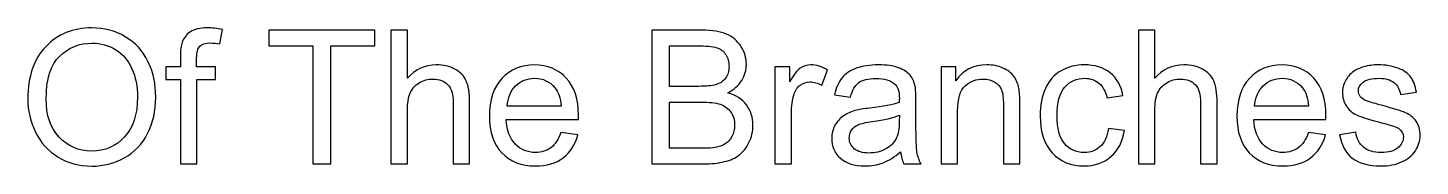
# Model space of a CAD drawing. Header units: centimetres. Extents: x -208 to 206, y -104 to 104.
# Drawn here: x 90.09 to 120.13, y -60.87 to -57.89 of the extents above; entities that cross this region are included whole.
import ezdxf

# ---------------------------------------------------------------- set-up
doc = ezdxf.new("R2010")
doc.units = ezdxf.units.CM
doc.header["$MEASUREMENT"] = 0
doc.layers.add('#Layer 1', color=7, linetype='Continuous')

msp = doc.modelspace()

# ---------------------------------------------------------------- linework, layer by layer
at = {"layer": '#Layer 1', "color": 8}
for points, knots in [([(90.09025, -59.41848), (90.09025, -58.94026), (90.21921, -58.56547), (90.47646, -58.29479), (90.47646, -58.29479), (90.7337, -58.02411), (91.0655, -57.8891), (91.47253, -57.8891), (91.47253, -57.8891), (91.73918, -57.8891), (91.97897, -57.95291), (92.19323, -58.07986), (92.19323, -58.07986), (92.40682, -58.2068), (92.57003, -58.38412), (92.6822, -58.61181), (92.6822, -58.61181), (92.79437, -58.83884), (92.85079, -59.09676), (92.85079, -59.3849), (92.85079, -59.3849), (92.85079, -59.67707), (92.79168, -59.93902), (92.67347, -60.1694), (92.67347, -60.1694), (92.55525, -60.40045), (92.38801, -60.57509), (92.17173, -60.6933), (92.17173, -60.6933), (91.95479, -60.81218), (91.72105, -60.87129), (91.47052, -60.87129), (91.47052, -60.87129), (91.19849, -60.87129), (90.95602, -60.80547), (90.74176, -60.67449), (90.74176, -60.67449), (90.52817, -60.54352), (90.36563, -60.36486), (90.25548, -60.13783), (90.25548, -60.13783), (90.14533, -59.91148), (90.09025, -59.6717), (90.09025, -59.41848)], [0, 0, 0, 0, 0.08333333, 0.08333333, 0.08333333, 0.08333333, 0.16666667, 0.16666667, 0.16666667, 0.16666667, 0.25, 0.25, 0.25, 0.25, 0.33333333, 0.33333333, 0.33333333, 0.33333333, 0.41666667, 0.41666667, 0.41666667, 0.41666667, 0.5, 0.5, 0.5, 0.5, 0.58333333, 0.58333333, 0.58333333, 0.58333333, 0.66666667, 0.66666667, 0.66666667, 0.66666667, 0.75, 0.75, 0.75, 0.75, 0.83333333, 0.83333333, 0.83333333, 0.83333333, 1, 1, 1, 1]), ([(93.38207, -60.82293), (93.38207, -60.82293), (93.38207, -59.00541), (93.38207, -59.00541), (93.38207, -59.00541), (93.38207, -59.00541), (93.06773, -59.00541), (93.06773, -59.00541), (93.06773, -59.00541), (93.06773, -59.00541), (93.06773, -58.73137), (93.06773, -58.73137), (93.06773, -58.73137), (93.06773, -58.73137), (93.38207, -58.73137), (93.38207, -58.73137), (93.38207, -58.73137), (93.38207, -58.73137), (93.38207, -58.50972), (93.38207, -58.50972), (93.38207, -58.50972), (93.38207, -58.36934), (93.39416, -58.26524), (93.41901, -58.1974), (93.41901, -58.1974), (93.45326, -58.10605), (93.51237, -58.0315), (93.59834, -57.97441), (93.59834, -57.97441), (93.68365, -57.91731), (93.80387, -57.8891), (93.95836, -57.8891), (93.95836, -57.8891), (94.05843, -57.8891), (94.16859, -57.90119), (94.28949, -57.9247), (94.28949, -57.9247), (94.28949, -57.9247), (94.23642, -58.23501), (94.23642, -58.23501), (94.23642, -58.23501), (94.16254, -58.22225), (94.09336, -58.21553), (94.02754, -58.21553), (94.02754, -58.21553), (93.92007, -58.21553), (93.84417, -58.23837), (93.79917, -58.28404), (93.79917, -58.28404), (93.75484, -58.32972), (93.73268, -58.41502), (93.73268, -58.53995), (93.73268, -58.53995), (93.73268, -58.53995), (93.73268, -58.73137), (93.73268, -58.73137), (93.73268, -58.73137), (93.73268, -58.73137), (94.1397, -58.73137), (94.1397, -58.73137), (94.1397, -58.73137), (94.1397, -58.73137), (94.1397, -59.00541), (94.1397, -59.00541), (94.1397, -59.00541), (94.1397, -59.00541), (93.73671, -59.00541), (93.73671, -59.00541), (93.73671, -59.00541), (93.73671, -59.00541), (93.73671, -60.82293), (93.73671, -60.82293), (93.73671, -60.82293), (93.73671, -60.82293), (93.38207, -60.82293), (93.38207, -60.82293)], [0, 0, 0, 0, 0.05, 0.05, 0.05, 0.05, 0.1, 0.1, 0.1, 0.1, 0.15, 0.15, 0.15, 0.15, 0.2, 0.2, 0.2, 0.2, 0.25, 0.25, 0.25, 0.25, 0.3, 0.3, 0.3, 0.3, 0.35, 0.35, 0.35, 0.35, 0.4, 0.4, 0.4, 0.4, 0.45, 0.45, 0.45, 0.45, 0.5, 0.5, 0.5, 0.5, 0.55, 0.55, 0.55, 0.55, 0.6, 0.6, 0.6, 0.6, 0.65, 0.65, 0.65, 0.65, 0.7, 0.7, 0.7, 0.7, 0.75, 0.75, 0.75, 0.75, 0.8, 0.8, 0.8, 0.8, 0.85, 0.85, 0.85, 0.85, 0.9, 0.9, 0.9, 0.9, 1, 1, 1, 1]), ([(96.242, -60.82293), (96.242, -60.82293), (96.242, -58.27598), (96.242, -58.27598), (96.242, -58.27598), (96.242, -58.27598), (95.29093, -58.27598), (95.29093, -58.27598), (95.29093, -58.27598), (95.29093, -58.27598), (95.29093, -57.93746), (95.29093, -57.93746), (95.29093, -57.93746), (95.29093, -57.93746), (97.57593, -57.93746), (97.57593, -57.93746), (97.57593, -57.93746), (97.57593, -57.93746), (97.57593, -58.27598), (97.57593, -58.27598), (97.57593, -58.27598), (97.57593, -58.27598), (96.62485, -58.27598), (96.62485, -58.27598), (96.62485, -58.27598), (96.62485, -58.27598), (96.62485, -60.82293), (96.62485, -60.82293), (96.62485, -60.82293), (96.62485, -60.82293), (96.242, -60.82293), (96.242, -60.82293)], [0, 0, 0, 0, 0.11111111, 0.11111111, 0.11111111, 0.11111111, 0.22222222, 0.22222222, 0.22222222, 0.22222222, 0.33333333, 0.33333333, 0.33333333, 0.33333333, 0.44444444, 0.44444444, 0.44444444, 0.44444444, 0.55555556, 0.55555556, 0.55555556, 0.55555556, 0.66666667, 0.66666667, 0.66666667, 0.66666667, 0.77777778, 0.77777778, 0.77777778, 0.77777778, 1, 1, 1, 1]), ([(97.92587, -60.82293), (97.92587, -60.82293), (97.92587, -57.93746), (97.92587, -57.93746), (97.92587, -57.93746), (97.92587, -57.93746), (98.28051, -57.93746), (98.28051, -57.93746), (98.28051, -57.93746), (98.28051, -57.93746), (98.28051, -58.97586), (98.28051, -58.97586), (98.28051, -58.97586), (98.44506, -58.78309), (98.65261, -58.68704), (98.90381, -58.68704), (98.90381, -58.68704), (99.05762, -58.68704), (99.19128, -58.71727), (99.30547, -58.77839), (99.30547, -58.77839), (99.41898, -58.83951), (99.50025, -58.92347), (99.54928, -59.03093), (99.54928, -59.03093), (99.59831, -59.1384), (99.62249, -59.2949), (99.62249, -59.49908), (99.62249, -59.49908), (99.62249, -59.49908), (99.62249, -60.82293), (99.62249, -60.82293), (99.62249, -60.82293), (99.62249, -60.82293), (99.26785, -60.82293), (99.26785, -60.82293), (99.26785, -60.82293), (99.26785, -60.82293), (99.26785, -59.50042), (99.26785, -59.50042), (99.26785, -59.50042), (99.26785, -59.32378), (99.22957, -59.19482), (99.15367, -59.11422), (99.15367, -59.11422), (99.0771, -59.03362), (98.96963, -58.99332), (98.82993, -58.99332), (98.82993, -58.99332), (98.72582, -58.99332), (98.62776, -59.02019), (98.53574, -59.07459), (98.53574, -59.07459), (98.44372, -59.129), (98.37857, -59.20288), (98.33894, -59.29624), (98.33894, -59.29624), (98.29999, -59.38893), (98.28051, -59.51722), (98.28051, -59.6811), (98.28051, -59.6811), (98.28051, -59.6811), (98.28051, -60.82293), (98.28051, -60.82293), (98.28051, -60.82293), (98.28051, -60.82293), (97.92587, -60.82293), (97.92587, -60.82293)], [0, 0, 0, 0, 0.05555556, 0.05555556, 0.05555556, 0.05555556, 0.11111111, 0.11111111, 0.11111111, 0.11111111, 0.16666667, 0.16666667, 0.16666667, 0.16666667, 0.22222222, 0.22222222, 0.22222222, 0.22222222, 0.27777778, 0.27777778, 0.27777778, 0.27777778, 0.33333333, 0.33333333, 0.33333333, 0.33333333, 0.38888889, 0.38888889, 0.38888889, 0.38888889, 0.44444444, 0.44444444, 0.44444444, 0.44444444, 0.5, 0.5, 0.5, 0.5, 0.55555556, 0.55555556, 0.55555556, 0.55555556, 0.61111111, 0.61111111, 0.61111111, 0.61111111, 0.66666667, 0.66666667, 0.66666667, 0.66666667, 0.72222222, 0.72222222, 0.72222222, 0.72222222, 0.77777778, 0.77777778, 0.77777778, 0.77777778, 0.83333333, 0.83333333, 0.83333333, 0.83333333, 0.88888889, 0.88888889, 0.88888889, 0.88888889, 1, 1, 1, 1]), ([(103.55642, -60.82293), (103.55642, -60.82293), (103.55642, -57.93746), (103.55642, -57.93746), (103.55642, -57.93746), (103.55642, -57.93746), (104.63914, -57.93746), (104.63914, -57.93746), (104.63914, -57.93746), (104.85945, -57.93746), (105.03609, -57.96635), (105.16975, -58.02478), (105.16975, -58.02478), (105.30274, -58.08322), (105.40685, -58.17322), (105.48208, -58.29479), (105.48208, -58.29479), (105.55798, -58.41569), (105.59559, -58.54263), (105.59559, -58.67562), (105.59559, -58.67562), (105.59559, -58.79854), (105.56201, -58.91473), (105.49551, -59.02354), (105.49551, -59.02354), (105.42902, -59.13235), (105.32827, -59.22034), (105.19326, -59.28751), (105.19326, -59.28751), (105.36789, -59.33855), (105.50223, -59.42587), (105.59559, -59.54946), (105.59559, -59.54946), (105.68962, -59.67237), (105.73664, -59.81812), (105.73664, -59.98604), (105.73664, -59.98604), (105.73664, -60.12171), (105.70776, -60.24731), (105.65066, -60.36351), (105.65066, -60.36351), (105.59357, -60.47971), (105.52305, -60.56904), (105.43909, -60.63218), (105.43909, -60.63218), (105.35513, -60.69464), (105.24968, -60.74233), (105.12341, -60.77457), (105.12341, -60.77457), (104.99646, -60.80681), (104.84131, -60.82293), (104.65727, -60.82293), (104.65727, -60.82293), (104.65727, -60.82293), (103.55642, -60.82293), (103.55642, -60.82293)], [0, 0, 0, 0, 0.06666667, 0.06666667, 0.06666667, 0.06666667, 0.13333333, 0.13333333, 0.13333333, 0.13333333, 0.2, 0.2, 0.2, 0.2, 0.26666667, 0.26666667, 0.26666667, 0.26666667, 0.33333333, 0.33333333, 0.33333333, 0.33333333, 0.4, 0.4, 0.4, 0.4, 0.46666667, 0.46666667, 0.46666667, 0.46666667, 0.53333333, 0.53333333, 0.53333333, 0.53333333, 0.6, 0.6, 0.6, 0.6, 0.66666667, 0.66666667, 0.66666667, 0.66666667, 0.73333333, 0.73333333, 0.73333333, 0.73333333, 0.8, 0.8, 0.8, 0.8, 0.86666667, 0.86666667, 0.86666667, 0.86666667, 1, 1, 1, 1]), ([(114.05586, -60.82293), (114.05586, -60.82293), (114.05586, -57.93746), (114.05586, -57.93746), (114.05586, -57.93746), (114.05586, -57.93746), (114.4105, -57.93746), (114.4105, -57.93746), (114.4105, -57.93746), (114.4105, -57.93746), (114.4105, -58.97586), (114.4105, -58.97586), (114.4105, -58.97586), (114.57505, -58.78309), (114.7826, -58.68704), (115.0338, -58.68704), (115.0338, -58.68704), (115.18761, -58.68704), (115.32127, -58.71727), (115.43546, -58.77839), (115.43546, -58.77839), (115.54897, -58.83951), (115.63024, -58.92347), (115.67927, -59.03093), (115.67927, -59.03093), (115.7283, -59.1384), (115.75248, -59.2949), (115.75248, -59.49908), (115.75248, -59.49908), (115.75248, -59.49908), (115.75248, -60.82293), (115.75248, -60.82293), (115.75248, -60.82293), (115.75248, -60.82293), (115.39784, -60.82293), (115.39784, -60.82293), (115.39784, -60.82293), (115.39784, -60.82293), (115.39784, -59.50042), (115.39784, -59.50042), (115.39784, -59.50042), (115.39784, -59.32378), (115.35956, -59.19482), (115.28366, -59.11422), (115.28366, -59.11422), (115.20709, -59.03362), (115.09962, -58.99332), (114.95992, -58.99332), (114.95992, -58.99332), (114.85581, -58.99332), (114.75775, -59.02019), (114.66573, -59.07459), (114.66573, -59.07459), (114.57371, -59.129), (114.50856, -59.20288), (114.46893, -59.29624), (114.46893, -59.29624), (114.42998, -59.38893), (114.4105, -59.51722), (114.4105, -59.6811), (114.4105, -59.6811), (114.4105, -59.6811), (114.4105, -60.82293), (114.4105, -60.82293), (114.4105, -60.82293), (114.4105, -60.82293), (114.05586, -60.82293), (114.05586, -60.82293)], [0, 0, 0, 0, 0.05555556, 0.05555556, 0.05555556, 0.05555556, 0.11111111, 0.11111111, 0.11111111, 0.11111111, 0.16666667, 0.16666667, 0.16666667, 0.16666667, 0.22222222, 0.22222222, 0.22222222, 0.22222222, 0.27777778, 0.27777778, 0.27777778, 0.27777778, 0.33333333, 0.33333333, 0.33333333, 0.33333333, 0.38888889, 0.38888889, 0.38888889, 0.38888889, 0.44444444, 0.44444444, 0.44444444, 0.44444444, 0.5, 0.5, 0.5, 0.5, 0.55555556, 0.55555556, 0.55555556, 0.55555556, 0.61111111, 0.61111111, 0.61111111, 0.61111111, 0.66666667, 0.66666667, 0.66666667, 0.66666667, 0.72222222, 0.72222222, 0.72222222, 0.72222222, 0.77777778, 0.77777778, 0.77777778, 0.77777778, 0.83333333, 0.83333333, 0.83333333, 0.83333333, 0.88888889, 0.88888889, 0.88888889, 0.88888889, 1, 1, 1, 1]), ([(90.48519, -59.4252), (90.48519, -59.77245), (90.57855, -60.04582), (90.76527, -60.2453), (90.76527, -60.2453), (90.95199, -60.44478), (91.1864, -60.54486), (91.4685, -60.54486), (91.4685, -60.54486), (91.75597, -60.54486), (91.99173, -60.44411), (92.17778, -60.24261), (92.17778, -60.24261), (92.36316, -60.04111), (92.45585, -59.75499), (92.45585, -59.38423), (92.45585, -59.38423), (92.45585, -59.14982), (92.41622, -58.94496), (92.33696, -58.77033), (92.33696, -58.77033), (92.25771, -58.59569), (92.14151, -58.46002), (91.98904, -58.36397), (91.98904, -58.36397), (91.8359, -58.26792), (91.66463, -58.21956), (91.47455, -58.21956), (91.47455, -58.21956), (91.20454, -58.21956), (90.97214, -58.31225), (90.77736, -58.49763), (90.77736, -58.49763), (90.58258, -58.68301), (90.48519, -58.99198), (90.48519, -59.4252)], [0, 0, 0, 0, 0.1, 0.1, 0.1, 0.1, 0.2, 0.2, 0.2, 0.2, 0.3, 0.3, 0.3, 0.3, 0.4, 0.4, 0.4, 0.4, 0.5, 0.5, 0.5, 0.5, 0.6, 0.6, 0.6, 0.6, 0.7, 0.7, 0.7, 0.7, 0.8, 0.8, 0.8, 0.8, 1, 1, 1, 1]), ([(103.93927, -59.15049), (103.93927, -59.15049), (104.56324, -59.15049), (104.56324, -59.15049), (104.56324, -59.15049), (104.7325, -59.15049), (104.85407, -59.13907), (104.92728, -59.11691), (104.92728, -59.11691), (105.02467, -59.08802), (105.09789, -59.03966), (105.14692, -58.9725), (105.14692, -58.9725), (105.19595, -58.90533), (105.2208, -58.82137), (105.2208, -58.71995), (105.2208, -58.71995), (105.2208, -58.6239), (105.19796, -58.53927), (105.15162, -58.46674), (105.15162, -58.46674), (105.10595, -58.39352), (105.04012, -58.34315), (104.95482, -58.31628), (104.95482, -58.31628), (104.86952, -58.28942), (104.7231, -58.27598), (104.51623, -58.27598), (104.51623, -58.27598), (104.51623, -58.27598), (103.93927, -58.27598), (103.93927, -58.27598), (103.93927, -58.27598), (103.93927, -58.27598), (103.93927, -59.15049), (103.93927, -59.15049)], [0, 0, 0, 0, 0.1, 0.1, 0.1, 0.1, 0.2, 0.2, 0.2, 0.2, 0.3, 0.3, 0.3, 0.3, 0.4, 0.4, 0.4, 0.4, 0.5, 0.5, 0.5, 0.5, 0.6, 0.6, 0.6, 0.6, 0.7, 0.7, 0.7, 0.7, 0.8, 0.8, 0.8, 0.8, 1, 1, 1, 1]), ([(101.59382, -60.14589), (101.59382, -60.14589), (101.96055, -60.19425), (101.96055, -60.19425), (101.96055, -60.19425), (101.90346, -60.40717), (101.79666, -60.57307), (101.64084, -60.69061), (101.64084, -60.69061), (101.48501, -60.80815), (101.2862, -60.86726), (101.04373, -60.86726), (101.04373, -60.86726), (100.73879, -60.86726), (100.497, -60.77323), (100.31833, -60.58516), (100.31833, -60.58516), (100.13967, -60.39777), (100.05034, -60.1338), (100.05034, -59.79461), (100.05034, -59.79461), (100.05034, -59.44401), (100.14034, -59.17131), (100.32102, -58.97787), (100.32102, -58.97787), (100.5017, -58.78376), (100.73611, -58.68704), (101.02425, -58.68704), (101.02425, -58.68704), (101.30299, -58.68704), (101.53069, -58.78175), (101.70733, -58.97183), (101.70733, -58.97183), (101.88398, -59.16191), (101.97264, -59.42923), (101.97264, -59.77379), (101.97264, -59.77379), (101.97264, -59.79461), (101.97197, -59.82618), (101.97062, -59.86782), (101.97062, -59.86782), (101.97062, -59.86782), (100.41304, -59.86782), (100.41304, -59.86782), (100.41304, -59.86782), (100.42647, -60.09686), (100.49095, -60.27284), (100.60782, -60.39441), (100.60782, -60.39441), (100.72402, -60.51598), (100.86977, -60.5771), (101.04373, -60.5771), (101.04373, -60.5771), (101.17336, -60.5771), (101.28418, -60.54285), (101.37553, -60.47434), (101.37553, -60.47434), (101.46755, -60.40583), (101.54009, -60.29635), (101.59382, -60.14589)], [0, 0, 0, 0, 0.0625, 0.0625, 0.0625, 0.0625, 0.125, 0.125, 0.125, 0.125, 0.1875, 0.1875, 0.1875, 0.1875, 0.25, 0.25, 0.25, 0.25, 0.3125, 0.3125, 0.3125, 0.3125, 0.375, 0.375, 0.375, 0.375, 0.4375, 0.4375, 0.4375, 0.4375, 0.5, 0.5, 0.5, 0.5, 0.5625, 0.5625, 0.5625, 0.5625, 0.625, 0.625, 0.625, 0.625, 0.6875, 0.6875, 0.6875, 0.6875, 0.75, 0.75, 0.75, 0.75, 0.8125, 0.8125, 0.8125, 0.8125, 0.875, 0.875, 0.875, 0.875, 1, 1, 1, 1]), ([(106.21218, -60.82293), (106.21218, -60.82293), (106.21218, -58.73137), (106.21218, -58.73137), (106.21218, -58.73137), (106.21218, -58.73137), (106.53055, -58.73137), (106.53055, -58.73137), (106.53055, -58.73137), (106.53055, -58.73137), (106.53055, -59.05175), (106.53055, -59.05175), (106.53055, -59.05175), (106.61182, -58.90332), (106.68704, -58.80525), (106.75623, -58.75824), (106.75623, -58.75824), (106.82541, -58.71055), (106.90131, -58.68704), (106.98392, -58.68704), (106.98392, -58.68704), (107.10348, -58.68704), (107.22505, -58.72465), (107.34863, -58.79921), (107.34863, -58.79921), (107.34863, -58.79921), (107.22236, -59.12631), (107.22236, -59.12631), (107.22236, -59.12631), (107.13639, -59.07795), (107.05041, -59.05377), (106.96444, -59.05377), (106.96444, -59.05377), (106.8872, -59.05377), (106.81802, -59.07728), (106.7569, -59.12362), (106.7569, -59.12362), (106.69578, -59.16997), (106.65212, -59.23445), (106.62592, -59.31706), (106.62592, -59.31706), (106.5863, -59.44266), (106.56682, -59.58035), (106.56682, -59.73013), (106.56682, -59.73013), (106.56682, -59.73013), (106.56682, -60.82293), (106.56682, -60.82293), (106.56682, -60.82293), (106.56682, -60.82293), (106.21218, -60.82293), (106.21218, -60.82293)], [0, 0, 0, 0, 0.07142857, 0.07142857, 0.07142857, 0.07142857, 0.14285714, 0.14285714, 0.14285714, 0.14285714, 0.21428571, 0.21428571, 0.21428571, 0.21428571, 0.28571429, 0.28571429, 0.28571429, 0.28571429, 0.35714286, 0.35714286, 0.35714286, 0.35714286, 0.42857143, 0.42857143, 0.42857143, 0.42857143, 0.5, 0.5, 0.5, 0.5, 0.57142857, 0.57142857, 0.57142857, 0.57142857, 0.64285714, 0.64285714, 0.64285714, 0.64285714, 0.71428571, 0.71428571, 0.71428571, 0.71428571, 0.78571429, 0.78571429, 0.78571429, 0.78571429, 0.85714286, 0.85714286, 0.85714286, 0.85714286, 1, 1, 1, 1]), ([(108.92435, -60.56098), (108.79271, -60.67315), (108.66576, -60.75173), (108.54419, -60.79808), (108.54419, -60.79808), (108.42262, -60.84442), (108.29232, -60.86726), (108.15261, -60.86726), (108.15261, -60.86726), (107.9229, -60.86726), (107.74625, -60.81151), (107.62267, -60.69934), (107.62267, -60.69934), (107.49908, -60.58785), (107.43729, -60.44478), (107.43729, -60.27082), (107.43729, -60.27082), (107.43729, -60.16873), (107.4608, -60.07537), (107.50714, -59.99074), (107.50714, -59.99074), (107.55416, -59.90611), (107.61528, -59.83894), (107.69051, -59.7879), (107.69051, -59.7879), (107.7664, -59.73685), (107.85103, -59.69789), (107.94574, -59.6717), (107.94574, -59.6717), (108.01559, -59.65356), (108.12104, -59.6361), (108.26142, -59.61864), (108.26142, -59.61864), (108.54755, -59.58505), (108.75912, -59.54408), (108.89413, -59.49707), (108.89413, -59.49707), (108.89547, -59.44871), (108.89614, -59.41781), (108.89614, -59.40505), (108.89614, -59.40505), (108.89614, -59.26131), (108.86256, -59.15989), (108.79539, -59.10079), (108.79539, -59.10079), (108.70472, -59.02086), (108.56971, -58.98123), (108.39105, -58.98123), (108.39105, -58.98123), (108.22381, -58.98123), (108.10022, -59.01078), (108.02096, -59.06922), (108.02096, -59.06922), (107.94104, -59.12765), (107.8826, -59.23109), (107.84432, -59.3802), (107.84432, -59.3802), (107.84432, -59.3802), (107.49774, -59.33184), (107.49774, -59.33184), (107.49774, -59.33184), (107.52931, -59.1834), (107.58103, -59.06317), (107.65356, -58.97183), (107.65356, -58.97183), (107.7261, -58.88048), (107.83088, -58.81063), (107.9679, -58.76092), (107.9679, -58.76092), (108.10425, -58.71189), (108.26344, -58.68704), (108.44344, -58.68704), (108.44344, -58.68704), (108.6221, -58.68704), (108.76785, -58.70786), (108.88002, -58.75018), (108.88002, -58.75018), (108.99152, -58.79249), (109.07413, -58.84488), (109.12652, -58.90869), (109.12652, -58.90869), (109.17891, -58.9725), (109.21585, -59.0531), (109.23735, -59.15049), (109.23735, -59.15049), (109.24877, -59.21094), (109.25481, -59.31975), (109.25481, -59.47625), (109.25481, -59.47625), (109.25481, -59.47625), (109.25481, -59.94641), (109.25481, -59.94641), (109.25481, -59.94641), (109.25481, -60.27485), (109.2622, -60.4824), (109.27698, -60.57038), (109.27698, -60.57038), (109.29108, -60.65837), (109.32063, -60.74233), (109.36362, -60.82293), (109.36362, -60.82293), (109.36362, -60.82293), (108.99286, -60.82293), (108.99286, -60.82293), (108.99286, -60.82293), (108.95726, -60.74838), (108.93443, -60.66106), (108.92435, -60.56098)], [0, 0, 0, 0, 0.03571429, 0.03571429, 0.03571429, 0.03571429, 0.07142857, 0.07142857, 0.07142857, 0.07142857, 0.10714286, 0.10714286, 0.10714286, 0.10714286, 0.14285714, 0.14285714, 0.14285714, 0.14285714, 0.17857143, 0.17857143, 0.17857143, 0.17857143, 0.21428571, 0.21428571, 0.21428571, 0.21428571, 0.25, 0.25, 0.25, 0.25, 0.28571429, 0.28571429, 0.28571429, 0.28571429, 0.32142857, 0.32142857, 0.32142857, 0.32142857, 0.35714286, 0.35714286, 0.35714286, 0.35714286, 0.39285714, 0.39285714, 0.39285714, 0.39285714, 0.42857143, 0.42857143, 0.42857143, 0.42857143, 0.46428571, 0.46428571, 0.46428571, 0.46428571, 0.5, 0.5, 0.5, 0.5, 0.53571429, 0.53571429, 0.53571429, 0.53571429, 0.57142857, 0.57142857, 0.57142857, 0.57142857, 0.60714286, 0.60714286, 0.60714286, 0.60714286, 0.64285714, 0.64285714, 0.64285714, 0.64285714, 0.67857143, 0.67857143, 0.67857143, 0.67857143, 0.71428571, 0.71428571, 0.71428571, 0.71428571, 0.75, 0.75, 0.75, 0.75, 0.78571429, 0.78571429, 0.78571429, 0.78571429, 0.82142857, 0.82142857, 0.82142857, 0.82142857, 0.85714286, 0.85714286, 0.85714286, 0.85714286, 0.89285714, 0.89285714, 0.89285714, 0.89285714, 0.92857143, 0.92857143, 0.92857143, 0.92857143, 1, 1, 1, 1]), ([(109.79953, -60.82293), (109.79953, -60.82293), (109.79953, -58.73137), (109.79953, -58.73137), (109.79953, -58.73137), (109.79953, -58.73137), (110.1179, -58.73137), (110.1179, -58.73137), (110.1179, -58.73137), (110.1179, -58.73137), (110.1179, -59.02825), (110.1179, -59.02825), (110.1179, -59.02825), (110.27104, -58.80055), (110.49269, -58.68704), (110.78217, -58.68704), (110.78217, -58.68704), (110.90844, -58.68704), (111.02397, -58.70988), (111.12942, -58.75488), (111.12942, -58.75488), (111.23487, -58.79988), (111.31413, -58.85966), (111.36652, -58.93287), (111.36652, -58.93287), (111.41891, -59.00608), (111.45585, -59.0934), (111.47667, -59.19415), (111.47667, -59.19415), (111.48943, -59.25997), (111.49615, -59.37482), (111.49615, -59.53871), (111.49615, -59.53871), (111.49615, -59.53871), (111.49615, -60.82293), (111.49615, -60.82293), (111.49615, -60.82293), (111.49615, -60.82293), (111.14151, -60.82293), (111.14151, -60.82293), (111.14151, -60.82293), (111.14151, -60.82293), (111.14151, -59.55214), (111.14151, -59.55214), (111.14151, -59.55214), (111.14151, -59.40774), (111.12808, -59.2996), (111.10054, -59.2284), (111.10054, -59.2284), (111.073, -59.1572), (111.02397, -59.10011), (110.95412, -59.05713), (110.95412, -59.05713), (110.88426, -59.01481), (110.80165, -58.99332), (110.70762, -58.99332), (110.70762, -58.99332), (110.55716, -58.99332), (110.42753, -59.04101), (110.31805, -59.13706), (110.31805, -59.13706), (110.20857, -59.23243), (110.15417, -59.41445), (110.15417, -59.68177), (110.15417, -59.68177), (110.15417, -59.68177), (110.15417, -60.82293), (110.15417, -60.82293), (110.15417, -60.82293), (110.15417, -60.82293), (109.79953, -60.82293), (109.79953, -60.82293)], [0, 0, 0, 0, 0.05263158, 0.05263158, 0.05263158, 0.05263158, 0.10526316, 0.10526316, 0.10526316, 0.10526316, 0.15789474, 0.15789474, 0.15789474, 0.15789474, 0.21052632, 0.21052632, 0.21052632, 0.21052632, 0.26315789, 0.26315789, 0.26315789, 0.26315789, 0.31578947, 0.31578947, 0.31578947, 0.31578947, 0.36842105, 0.36842105, 0.36842105, 0.36842105, 0.42105263, 0.42105263, 0.42105263, 0.42105263, 0.47368421, 0.47368421, 0.47368421, 0.47368421, 0.52631579, 0.52631579, 0.52631579, 0.52631579, 0.57894737, 0.57894737, 0.57894737, 0.57894737, 0.63157895, 0.63157895, 0.63157895, 0.63157895, 0.68421053, 0.68421053, 0.68421053, 0.68421053, 0.73684211, 0.73684211, 0.73684211, 0.73684211, 0.78947368, 0.78947368, 0.78947368, 0.78947368, 0.84210526, 0.84210526, 0.84210526, 0.84210526, 0.89473684, 0.89473684, 0.89473684, 0.89473684, 1, 1, 1, 1]), ([(113.40703, -60.05723), (113.40703, -60.05723), (113.75361, -60.10559), (113.75361, -60.10559), (113.75361, -60.10559), (113.71533, -60.34403), (113.61861, -60.53008), (113.46211, -60.66509), (113.46211, -60.66509), (113.30561, -60.80009), (113.11284, -60.86726), (112.88515, -60.86726), (112.88515, -60.86726), (112.59969, -60.86726), (112.36998, -60.7739), (112.19669, -60.58718), (112.19669, -60.58718), (112.02273, -60.40045), (111.93609, -60.13313), (111.93609, -59.78521), (111.93609, -59.78521), (111.93609, -59.55953), (111.9737, -59.36273), (112.04826, -59.19347), (112.04826, -59.19347), (112.12281, -59.02489), (112.23632, -58.89794), (112.38946, -58.81398), (112.38946, -58.81398), (112.54193, -58.72936), (112.70783, -58.68704), (112.88784, -58.68704), (112.88784, -58.68704), (113.11419, -58.68704), (113.30024, -58.74413), (113.44397, -58.85899), (113.44397, -58.85899), (113.58838, -58.97384), (113.68107, -59.13706), (113.72137, -59.34796), (113.72137, -59.34796), (113.72137, -59.34796), (113.37882, -59.40035), (113.37882, -59.40035), (113.37882, -59.40035), (113.34591, -59.25997), (113.28815, -59.15452), (113.20419, -59.08332), (113.20419, -59.08332), (113.1209, -59.0128), (113.02015, -58.9772), (112.90194, -58.9772), (112.90194, -58.9772), (112.72328, -58.9772), (112.5782, -59.04101), (112.46603, -59.16862), (112.46603, -59.16862), (112.35454, -59.29691), (112.29879, -59.49841), (112.29879, -59.77514), (112.29879, -59.77514), (112.29879, -60.05589), (112.35252, -60.2594), (112.45999, -60.38635), (112.45999, -60.38635), (112.56812, -60.51329), (112.7085, -60.5771), (112.88112, -60.5771), (112.88112, -60.5771), (113.02083, -60.5771), (113.13702, -60.53479), (113.22971, -60.44949), (113.22971, -60.44949), (113.32307, -60.36486), (113.38218, -60.23388), (113.40703, -60.05723)], [0, 0, 0, 0, 0.05, 0.05, 0.05, 0.05, 0.1, 0.1, 0.1, 0.1, 0.15, 0.15, 0.15, 0.15, 0.2, 0.2, 0.2, 0.2, 0.25, 0.25, 0.25, 0.25, 0.3, 0.3, 0.3, 0.3, 0.35, 0.35, 0.35, 0.35, 0.4, 0.4, 0.4, 0.4, 0.45, 0.45, 0.45, 0.45, 0.5, 0.5, 0.5, 0.5, 0.55, 0.55, 0.55, 0.55, 0.6, 0.6, 0.6, 0.6, 0.65, 0.65, 0.65, 0.65, 0.7, 0.7, 0.7, 0.7, 0.75, 0.75, 0.75, 0.75, 0.8, 0.8, 0.8, 0.8, 0.85, 0.85, 0.85, 0.85, 0.9, 0.9, 0.9, 0.9, 1, 1, 1, 1]), ([(117.72381, -60.14589), (117.72381, -60.14589), (118.09054, -60.19425), (118.09054, -60.19425), (118.09054, -60.19425), (118.03345, -60.40717), (117.92665, -60.57307), (117.77083, -60.69061), (117.77083, -60.69061), (117.615, -60.80815), (117.41619, -60.86726), (117.17372, -60.86726), (117.17372, -60.86726), (116.86878, -60.86726), (116.62699, -60.77323), (116.44832, -60.58516), (116.44832, -60.58516), (116.26966, -60.39777), (116.18033, -60.1338), (116.18033, -59.79461), (116.18033, -59.79461), (116.18033, -59.44401), (116.27033, -59.17131), (116.45101, -58.97787), (116.45101, -58.97787), (116.63169, -58.78376), (116.8661, -58.68704), (117.15424, -58.68704), (117.15424, -58.68704), (117.43298, -58.68704), (117.66068, -58.78175), (117.83732, -58.97183), (117.83732, -58.97183), (118.01397, -59.16191), (118.10263, -59.42923), (118.10263, -59.77379), (118.10263, -59.77379), (118.10263, -59.79461), (118.10196, -59.82618), (118.10061, -59.86782), (118.10061, -59.86782), (118.10061, -59.86782), (116.54303, -59.86782), (116.54303, -59.86782), (116.54303, -59.86782), (116.55646, -60.09686), (116.62094, -60.27284), (116.73781, -60.39441), (116.73781, -60.39441), (116.85401, -60.51598), (116.99976, -60.5771), (117.17372, -60.5771), (117.17372, -60.5771), (117.30335, -60.5771), (117.41417, -60.54285), (117.50552, -60.47434), (117.50552, -60.47434), (117.59754, -60.40583), (117.67008, -60.29635), (117.72381, -60.14589)], [0, 0, 0, 0, 0.0625, 0.0625, 0.0625, 0.0625, 0.125, 0.125, 0.125, 0.125, 0.1875, 0.1875, 0.1875, 0.1875, 0.25, 0.25, 0.25, 0.25, 0.3125, 0.3125, 0.3125, 0.3125, 0.375, 0.375, 0.375, 0.375, 0.4375, 0.4375, 0.4375, 0.4375, 0.5, 0.5, 0.5, 0.5, 0.5625, 0.5625, 0.5625, 0.5625, 0.625, 0.625, 0.625, 0.625, 0.6875, 0.6875, 0.6875, 0.6875, 0.75, 0.75, 0.75, 0.75, 0.8125, 0.8125, 0.8125, 0.8125, 0.875, 0.875, 0.875, 0.875, 1, 1, 1, 1]), ([(118.39749, -60.19828), (118.39749, -60.19828), (118.7481, -60.14186), (118.7481, -60.14186), (118.7481, -60.14186), (118.76758, -60.28224), (118.82265, -60.38971), (118.91266, -60.46493), (118.91266, -60.46493), (119.00266, -60.53949), (119.12893, -60.5771), (119.29013, -60.5771), (119.29013, -60.5771), (119.45334, -60.5771), (119.57424, -60.54419), (119.6535, -60.4777), (119.6535, -60.4777), (119.73208, -60.41187), (119.77171, -60.33396), (119.77171, -60.24463), (119.77171, -60.24463), (119.77171, -60.1647), (119.73611, -60.10156), (119.66559, -60.05589), (119.66559, -60.05589), (119.61589, -60.02432), (119.49499, -59.98469), (119.30289, -59.93566), (119.30289, -59.93566), (119.04363, -59.87051), (118.8643, -59.81409), (118.76355, -59.7664), (118.76355, -59.7664), (118.66347, -59.71804), (118.58757, -59.65222), (118.53585, -59.56759), (118.53585, -59.56759), (118.48413, -59.48363), (118.45794, -59.39027), (118.45794, -59.28818), (118.45794, -59.28818), (118.45794, -59.19482), (118.47943, -59.10885), (118.52175, -59.02959), (118.52175, -59.02959), (118.56473, -58.95033), (118.6225, -58.88451), (118.69571, -58.83212), (118.69571, -58.83212), (118.75078, -58.79182), (118.82601, -58.75757), (118.92072, -58.72936), (118.92072, -58.72936), (119.01609, -58.70115), (119.11751, -58.68704), (119.22632, -58.68704), (119.22632, -58.68704), (119.39021, -58.68704), (119.53394, -58.71055), (119.65753, -58.75824), (119.65753, -58.75824), (119.78179, -58.80525), (119.87313, -58.86973), (119.93224, -58.95033), (119.93224, -58.95033), (119.99067, -59.0316), (120.03165, -59.13974), (120.05381, -59.27542), (120.05381, -59.27542), (120.05381, -59.27542), (119.70723, -59.32378), (119.70723, -59.32378), (119.70723, -59.32378), (119.69178, -59.21497), (119.64611, -59.12967), (119.57089, -59.06855), (119.57089, -59.06855), (119.49566, -59.00742), (119.38954, -58.9772), (119.25185, -58.9772), (119.25185, -58.9772), (119.08997, -58.9772), (118.97378, -59.00407), (118.9046, -59.0578), (118.9046, -59.0578), (118.83541, -59.11153), (118.80049, -59.17467), (118.80049, -59.24654), (118.80049, -59.24654), (118.80049, -59.29221), (118.81459, -59.33385), (118.84347, -59.37079), (118.84347, -59.37079), (118.87236, -59.40841), (118.91736, -59.43998), (118.97915, -59.46483), (118.97915, -59.46483), (119.01475, -59.47826), (119.11818, -59.50848), (119.29147, -59.5555), (119.29147, -59.5555), (119.54133, -59.622), (119.71596, -59.67707), (119.81537, -59.71939), (119.81537, -59.71939), (119.91478, -59.7617), (119.99269, -59.82417), (120.04911, -59.90477), (120.04911, -59.90477), (120.1062, -59.98604), (120.13441, -60.08679), (120.13441, -60.20769), (120.13441, -60.20769), (120.13441, -60.32523), (120.10016, -60.43605), (120.03097, -60.54016), (120.03097, -60.54016), (119.96179, -60.64427), (119.86239, -60.72487), (119.73276, -60.78196), (119.73276, -60.78196), (119.60245, -60.83905), (119.45536, -60.86726), (119.29147, -60.86726), (119.29147, -60.86726), (119.02012, -60.86726), (118.81258, -60.81084), (118.67018, -60.69867), (118.67018, -60.69867), (118.52779, -60.58583), (118.43712, -60.41926), (118.39749, -60.19828)], [0, 0, 0, 0, 0.02941176, 0.02941176, 0.02941176, 0.02941176, 0.05882353, 0.05882353, 0.05882353, 0.05882353, 0.08823529, 0.08823529, 0.08823529, 0.08823529, 0.11764706, 0.11764706, 0.11764706, 0.11764706, 0.14705882, 0.14705882, 0.14705882, 0.14705882, 0.17647059, 0.17647059, 0.17647059, 0.17647059, 0.20588235, 0.20588235, 0.20588235, 0.20588235, 0.23529412, 0.23529412, 0.23529412, 0.23529412, 0.26470588, 0.26470588, 0.26470588, 0.26470588, 0.29411765, 0.29411765, 0.29411765, 0.29411765, 0.32352941, 0.32352941, 0.32352941, 0.32352941, 0.35294118, 0.35294118, 0.35294118, 0.35294118, 0.38235294, 0.38235294, 0.38235294, 0.38235294, 0.41176471, 0.41176471, 0.41176471, 0.41176471, 0.44117647, 0.44117647, 0.44117647, 0.44117647, 0.47058824, 0.47058824, 0.47058824, 0.47058824, 0.5, 0.5, 0.5, 0.5, 0.52941176, 0.52941176, 0.52941176, 0.52941176, 0.55882353, 0.55882353, 0.55882353, 0.55882353, 0.58823529, 0.58823529, 0.58823529, 0.58823529, 0.61764706, 0.61764706, 0.61764706, 0.61764706, 0.64705882, 0.64705882, 0.64705882, 0.64705882, 0.67647059, 0.67647059, 0.67647059, 0.67647059, 0.70588235, 0.70588235, 0.70588235, 0.70588235, 0.73529412, 0.73529412, 0.73529412, 0.73529412, 0.76470588, 0.76470588, 0.76470588, 0.76470588, 0.79411765, 0.79411765, 0.79411765, 0.79411765, 0.82352941, 0.82352941, 0.82352941, 0.82352941, 0.85294118, 0.85294118, 0.85294118, 0.85294118, 0.88235294, 0.88235294, 0.88235294, 0.88235294, 0.91176471, 0.91176471, 0.91176471, 0.91176471, 0.94117647, 0.94117647, 0.94117647, 0.94117647, 1, 1, 1, 1]), ([(100.43319, -59.57767), (100.43319, -59.57767), (101.59785, -59.57767), (101.59785, -59.57767), (101.59785, -59.57767), (101.5824, -59.40169), (101.5374, -59.27004), (101.46419, -59.18206), (101.46419, -59.18206), (101.35202, -59.04571), (101.2056, -58.9772), (101.02627, -58.9772), (101.02627, -58.9772), (100.86372, -58.9772), (100.72738, -59.0316), (100.61655, -59.14041), (100.61655, -59.14041), (100.5064, -59.24922), (100.44528, -59.39497), (100.43319, -59.57767)], [0, 0, 0, 0, 0.16666667, 0.16666667, 0.16666667, 0.16666667, 0.33333333, 0.33333333, 0.33333333, 0.33333333, 0.5, 0.5, 0.5, 0.5, 0.66666667, 0.66666667, 0.66666667, 0.66666667, 1, 1, 1, 1]), ([(116.56318, -59.57767), (116.56318, -59.57767), (117.72784, -59.57767), (117.72784, -59.57767), (117.72784, -59.57767), (117.71239, -59.40169), (117.66739, -59.27004), (117.59418, -59.18206), (117.59418, -59.18206), (117.48201, -59.04571), (117.33559, -58.9772), (117.15626, -58.9772), (117.15626, -58.9772), (116.99371, -58.9772), (116.85737, -59.0316), (116.74654, -59.14041), (116.74654, -59.14041), (116.63639, -59.24922), (116.57527, -59.39497), (116.56318, -59.57767)], [0, 0, 0, 0, 0.16666667, 0.16666667, 0.16666667, 0.16666667, 0.33333333, 0.33333333, 0.33333333, 0.33333333, 0.5, 0.5, 0.5, 0.5, 0.66666667, 0.66666667, 0.66666667, 0.66666667, 1, 1, 1, 1]), ([(103.93927, -60.48441), (103.93927, -60.48441), (104.65795, -60.48441), (104.65795, -60.48441), (104.65795, -60.48441), (104.78153, -60.48441), (104.86818, -60.47971), (104.91855, -60.47031), (104.91855, -60.47031), (105.00587, -60.45486), (105.07975, -60.42866), (105.13886, -60.39172), (105.13886, -60.39172), (105.19796, -60.35478), (105.24632, -60.30105), (105.28461, -60.23052), (105.28461, -60.23052), (105.32289, -60.16), (105.3417, -60.07873), (105.3417, -59.98671), (105.3417, -59.98671), (105.3417, -59.87857), (105.31416, -59.78521), (105.25841, -59.70528), (105.25841, -59.70528), (105.20334, -59.62535), (105.12677, -59.56961), (105.0287, -59.53737), (105.0287, -59.53737), (104.93131, -59.50513), (104.79026, -59.48901), (104.6069, -59.48901), (104.6069, -59.48901), (104.6069, -59.48901), (103.93927, -59.48901), (103.93927, -59.48901), (103.93927, -59.48901), (103.93927, -59.48901), (103.93927, -60.48441), (103.93927, -60.48441)], [0, 0, 0, 0, 0.09090909, 0.09090909, 0.09090909, 0.09090909, 0.18181818, 0.18181818, 0.18181818, 0.18181818, 0.27272727, 0.27272727, 0.27272727, 0.27272727, 0.36363636, 0.36363636, 0.36363636, 0.36363636, 0.45454545, 0.45454545, 0.45454545, 0.45454545, 0.54545455, 0.54545455, 0.54545455, 0.54545455, 0.63636364, 0.63636364, 0.63636364, 0.63636364, 0.72727273, 0.72727273, 0.72727273, 0.72727273, 0.81818182, 0.81818182, 0.81818182, 0.81818182, 1, 1, 1, 1]), ([(108.89614, -59.77514), (108.76718, -59.82752), (108.57374, -59.87185), (108.31582, -59.90812), (108.31582, -59.90812), (108.1694, -59.92895), (108.06597, -59.95245), (108.00552, -59.97865), (108.00552, -59.97865), (107.94507, -60.00484), (107.89872, -60.04313), (107.86581, -60.09283), (107.86581, -60.09283), (107.8329, -60.14321), (107.81611, -60.19895), (107.81611, -60.26075), (107.81611, -60.26075), (107.81611, -60.35411), (107.85171, -60.43269), (107.92357, -60.49516), (107.92357, -60.49516), (107.99544, -60.55762), (108.10022, -60.58919), (108.23791, -60.58919), (108.23791, -60.58919), (108.37426, -60.58919), (108.49583, -60.55964), (108.60263, -60.49986), (108.60263, -60.49986), (108.70875, -60.44075), (108.78733, -60.35948), (108.83704, -60.25672), (108.83704, -60.25672), (108.87532, -60.17679), (108.89413, -60.05925), (108.89413, -59.90409), (108.89413, -59.90409), (108.89413, -59.90409), (108.89614, -59.77514), (108.89614, -59.77514)], [0, 0, 0, 0, 0.09090909, 0.09090909, 0.09090909, 0.09090909, 0.18181818, 0.18181818, 0.18181818, 0.18181818, 0.27272727, 0.27272727, 0.27272727, 0.27272727, 0.36363636, 0.36363636, 0.36363636, 0.36363636, 0.45454545, 0.45454545, 0.45454545, 0.45454545, 0.54545455, 0.54545455, 0.54545455, 0.54545455, 0.63636364, 0.63636364, 0.63636364, 0.63636364, 0.72727273, 0.72727273, 0.72727273, 0.72727273, 0.81818182, 0.81818182, 0.81818182, 0.81818182, 1, 1, 1, 1])]:
    msp.add_open_spline(points, degree=3, knots=knots, dxfattribs=at)

doc.saveas('drawing.dxf')
